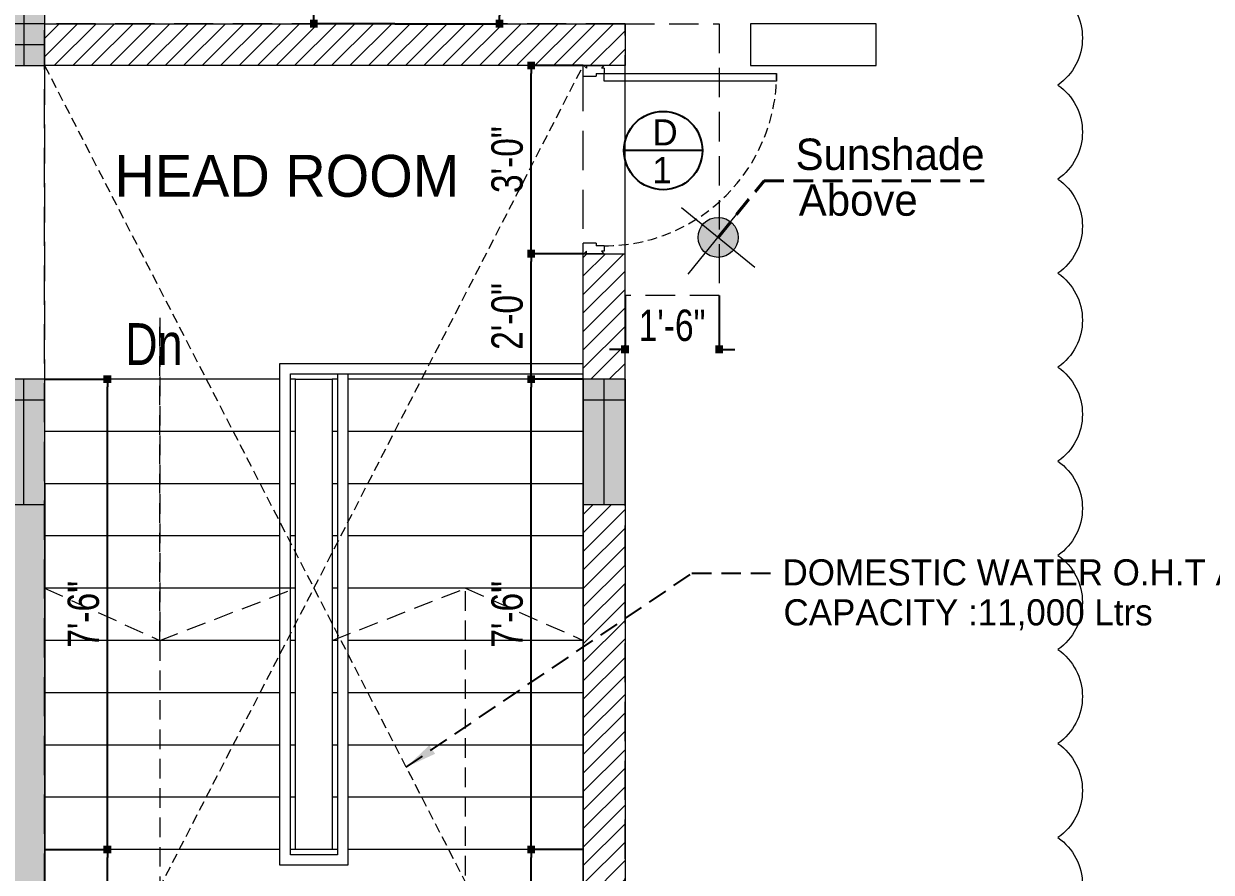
# Model space of a CAD drawing. Header units: inches. Extents: x 13 to 21264, y -72369 to -55.
# Drawn here: x 19946.8 to 20173.9, y -71844 to -71681.6 of the extents above; entities that cross this region are included whole.
import ezdxf

# ---------------------------------------------------------------- set-up
doc = ezdxf.new("R2010")
doc.units = ezdxf.units.IN
doc.header["$LTSCALE"] = 15
doc.header["$MEASUREMENT"] = 0
doc.header["$PDMODE"] = 34
for name, pattern in [('DASHED2', [0.375, 0.25, -0.125]), ('HIDDEN', [0.375, 0.25, -0.125]), ('HIDDEN2', [0.1875, 0.125, -0.0625])]:
    doc.linetypes.add(name, pattern=pattern)
doc.layers.get('0').update_dxf_attribs({"linetype": 'CONTINUOUS', "lineweight": 13})
doc.layers.get('DEFPOINTS').update_dxf_attribs({"linetype": 'CONTINUOUS', "lineweight": 13})
for name, color, linetype in [('1', 8, 'CONTINUOUS'), ('2', 36, 'CONTINUOUS'), ('2P', 46, 'CONTINUOUS'), ('Railing', 233, 'CONTINUOUS')]:
    doc.layers.add(name, color=color, linetype=linetype)
for name, color, linetype, lineweight in [('1P', 252, 'CONTINUOUS', 13), ('A-Wall', 7, 'CONTINUOUS', 40), ('AR-COL-TYP', 2, 'CONTINUOUS', 13), ('AR-WALL', 7, 'CONTINUOUS', 13), ('COLUMN HATCH', 19, 'CONTINUOUS', 13), ('DOOR', 17, 'CONTINUOUS', 13), ('INNER DIM', 30, 'CONTINUOUS', 13), ('RCC SLAB', 2, 'CONTINUOUS', 13), ('TEXT', 4, 'CONTINUOUS', 13), ('TYPICAL COL ELEVATION', 8, 'CONTINUOUS', 40)]:
    doc.layers.add(name, color=color, linetype=linetype, lineweight=lineweight)
doc.layers.add('AR-WALL HATCH', color=7, linetype='CONTINUOUS', lineweight=9, true_color=0xfa0000)
doc.layers.add('REVISION - 2', color=7, linetype='CONTINUOUS', lineweight=13, true_color=0x1a6600)
doc.layers.add('BOXTEXT', color=232, linetype='CONTINUOUS', true_color=0xbd005e)
doc.styles.add('My Style', font='', dxfattribs={"width": 0.8})
doc.styles.add('RD', font='', dxfattribs={"width": 0.8})
doc.styles.add('rob', font='')
doc.styles.add('RS', font='', dxfattribs={"width": 0.8})
doc.styles.get('My Style').set_extended_font_data('Century Gothic')
doc.styles.get('RD').set_extended_font_data('Century Gothic')
doc.styles.get('rob').set_extended_font_data('Century Gothic')
doc.styles.get('RS').set_extended_font_data('Century Gothic')
doc.dimstyles.new('SECTION DIM', dxfattribs={"dimscale": 0.6, "dimtxt": 9, "dimasz": 2, "dimexe": 0, "dimexo": 0, "dimgap": 1, "dimtad": 1, "dimzin": 3, "dimdsep": 46, "dimlunit": 4, "dimtxsty": 'RS', "dimblk1": 'CUT', "dimblk2": 'CUT', "dimsah": 1, "dimcen": 0, "dimclrd": 251, "dimclre": 21, "dimclrt": 4, "dimadec": 0, "dimazin": 0, "dimtfac": 1, "dimtix": 1, "dimtofl": 0, "dimtmove": 2, "dimatfit": 3, "dimfxl": 0, "dimtolj": 1, "dimtzin": 3, "dimarcsym": 0})
doc.dimstyles.new('Working Dim', dxfattribs={"dimtxt": 8, "dimasz": 1, "dimexe": 0.18, "dimexo": 0.0625, "dimgap": 2, "dimtad": 1, "dimdec": 1, "dimzin": 3, "dimdsep": 46, "dimlunit": 4, "dimtxsty": 'My Style', "dimblk": 'CUT', "dimcen": 0.09, "dimclrd": 250, "dimclre": 21, "dimclrt": 30, "dimadec": 0, "dimazin": 3, "dimtfac": 0.75, "dimtdec": 1, "dimtix": 1, "dimtofl": 0, "dimtmove": 0, "dimatfit": 3, "dimfxl": 1, "dimtolj": 1, "dimtzin": 0, "dimarcsym": 0})
doc.dimstyles.new('WORKING DIM-altura', dxfattribs={"dimscale": 0, "dimtxt": 6, "dimasz": 1.5, "dimexe": 0, "dimexo": 0, "dimgap": 2, "dimtad": 1, "dimzin": 3, "dimdsep": 46, "dimlunit": 4, "dimtxsty": 'RS', "dimblk1": 'CUT-15', "dimblk2": 'CUT-15', "dimsah": 1, "dimcen": 0, "dimclrd": 49, "dimclre": 109, "dimclrt": 41, "dimadec": 0, "dimazin": 0, "dimtfac": 0.75, "dimtix": 1, "dimtofl": 0, "dimtmove": 2, "dimatfit": 2, "dimldrblk": 'CUT-15', "dimfxl": 1, "dimtolj": 1, "dimtzin": 3, "dimlwd": -1, "dimlwe": -1, "dimarcsym": 0})
pattern_1 = [(45, (25360.67850123685, -1712.152237470538), (-1.767766952966369, 1.767766952966369), [])]

# ---------------------------------------------------------------- blocks, each defined once
blk = doc.blocks.new('ty col')
at = {"layer": 'AR-COL-TYP'}
h = blk.add_hatch(color=250, dxfattribs=at)
h.dxf.hatch_style = 1
h.paths.add_polyline_path([(-4.023006618470959, -20.00475598242701), (3.976993381529041, -20.00475598242701), (3.976993381529269, 3.995244017572986), (-4.023006618470959, 3.995244017572986)])
at = {"layer": 'AR-COL-TYP', "color": 5}
for p, q in [((-0.02300661847095853, 3.995244017572986, 4.692474330159601e-09), (-0.02300661847095853, -20.00475598242701, 4.692474330159605e-09)), ((-4.023006618470959, -16.00475598240155, 4.169824111349142e-09), (3.976993381528814, -16.00475598242701, 4.692395745640096e-09))]:
    blk.add_line(p, q, dxfattribs=at)
at = {"layer": 'AR-COL-TYP', "elevation": 4.692474330159601e-09}
blk.add_lwpolyline([(-4.023006618470959, -20.00475598242701), (3.976993381529041, -20.00475598242701), (3.976993381529269, 3.995244017572986), (-4.023006618470959, 3.995244017572986)], close=True, dxfattribs=at)
blk = doc.blocks.new('36-dp')
at = {"layer": 'DOOR', "color": 247}
for p, q in [((-36, 0.125), (-34.00000000000023, 0.1250000000009095)), ((-36, 0), (-36, 0.125)), ((-36, 0), (-35.49999999999978, -0.5000000000009095)), ((-34, -2.375), (-34, 0.125)), ((-2, 0.125), (-2, -2.375)), ((-2.000000000000226, 0.1250000000009095), (0, 0.125)), ((0, 0), (-0.5000000000002274, -0.5000000000009095)), ((0, 0.125), (0, 0)), ((-36, -3.875), (-36, -0.5)), ((-35.99999999999977, -0.5), (-35.49999999999978, -0.5000000000009095)), ((-2.274e-13, -0.5), (-0.5000000000002274, -0.5000000000009095)), ((0, -0.5), (0, -3.875)), ((-36, -3.875), (-35.5, -3.374999999998181)), ((-35.5, -3.875), (-35.5, -3.374999999998181)), ((-34.5, -3.875), (-35.49999999999978, -3.875000000000909)), ((-34.5, -3.875), (-34.5, -2.375)), ((-34.00000000000023, -2.374999999999089), (-34.5, -2.374999999998181)), ((-1.5, -2.374999999999089), (-2.000000000000226, -2.374999999999089)), ((-1.5, -2.375), (-1.5, -3.875)), ((-0.5, -3.875), (-1.5, -3.875)), ((0, -3.875), (-0.5, -3.374999999998181)), ((-0.5, -3.875), (-0.5, -3.374999999998181))]:
    blk.add_line(p, q, dxfattribs=at)
blk.add_lwpolyline([(-1.5, -3.875), (-1.5, -36.875), (-3, -36.875), (-3, -3.875)], close=True, dxfattribs=at)
at = {"layer": 'DOOR', "color": 247, "linetype": 'HIDDEN2'}
blk.add_arc((-1.5, -3.875), 33, 180, 270, dxfattribs=at)
blk = doc.blocks.new('_BoxFilled')
at = {"color": 0, "linetype": 'ByBlock', "lineweight": -2}
blk.add_line((-0.5, 0), (-1, 0), dxfattribs=at)
at = {"color": 0, "linetype": 'ByBlock'}
blk.add_solid([(-0.5, 0.5), (0.5, 0.5), (-0.5, -0.5), (0.5, -0.5)], dxfattribs=at)
blk = doc.blocks.new('*D426')
at = {"layer": 'DEFPOINTS', "color": 0, "transparency": 16777216}
for p in [(20017.81001639621, -71497.64250718393, 0.005450873876524345), (20017.81001639621, -71681.63424653311, 0.005450873876524345), (20037.81001639631, -71681.63424653311)]:
    blk.add_point(p, dxfattribs=at)
at = {"layer": 'INNER DIM', "color": 7, "linetype": 'Continuous', "lineweight": -2, "transparency": 16777216}
for p, q in [((20017.81001639621, -71497.64250718393), (20037.81001639631, -71497.64250718393)), ((20017.81001639621, -71681.63424653311), (20037.81001639631, -71681.63424653311))]:
    blk.add_line(p, q, dxfattribs=at)
at = {"layer": 'INNER DIM', "color": 7, "lineweight": -2, "transparency": 16777216}
blk.add_line((20037.81001639631, -71499.14250718393), (20037.81001639631, -71680.13424653311), dxfattribs=at)
at = {"layer": 'INNER DIM', "color": 7, "lineweight": -2, "transparency": 16777216, "xscale": 1.5, "yscale": 1.5, "zscale": 1.5}
for p, rotation in [((20037.81001639631, -71497.64250718393), 90), ((20037.81001639631, -71681.63424653311), 270)]:
    blk.add_blockref('_BoxFilled', p, dxfattribs=dict(at, rotation=rotation))
at = {"layer": 'INNER DIM', "color": 7, "lineweight": 0, "transparency": 16777216, "insert": (20033.23858782486, -71589.63837685851), "char_height": 6, "attachment_point": 5, "rotation": 90, "style": 'RS'}
blk.add_mtext('\\A1;15\'-4"', dxfattribs=at)
blk = doc.blocks.new('*D429')
at = {"layer": 'DEFPOINTS', "color": 0, "transparency": 16777216}
for p in [(20002.29716459901, -71497.64250718393), (20017.81001639621, -71497.64250718393), (20017.81001639621, -71681.63424653311)]:
    blk.add_point(p, dxfattribs=at)
at = {"layer": 'INNER DIM', "color": 7, "linetype": 'Continuous', "lineweight": -2, "transparency": 16777216}
for p, q in [((20017.81001639621, -71497.64250718393), (20002.29716459901, -71497.64250718393)), ((20017.81001639621, -71681.63424653311), (20002.29716459901, -71681.63424653311))]:
    blk.add_line(p, q, dxfattribs=at)
at = {"layer": 'INNER DIM', "color": 7, "lineweight": -2, "transparency": 16777216}
blk.add_line((20002.29716459901, -71680.13424653311), (20002.29716459901, -71499.14250718393), dxfattribs=at)
at = {"layer": 'INNER DIM', "color": 7, "lineweight": -2, "transparency": 16777216, "xscale": 1.5, "yscale": 1.5, "zscale": 1.5}
for p, rotation in [((20002.29716459901, -71497.64250718393), 90), ((20002.29716459901, -71681.63424653311), 270)]:
    blk.add_blockref('_BoxFilled', p, dxfattribs=dict(at, rotation=rotation))
at = {"layer": 'INNER DIM', "color": 7, "lineweight": 0, "transparency": 16777216, "insert": (19997.72573602757, -71589.63837685851), "char_height": 6, "attachment_point": 5, "rotation": 90, "style": 'RS'}
blk.add_mtext('\\A1;15\'-4"', dxfattribs=at)
blk = doc.blocks.new('*D432')
at = {"layer": 'DEFPOINTS', "color": 0, "transparency": 16777216}
for p in [(19950.82443349923, -71839.63547423964, 0.007825376512650806), (19962.82426459898, -71839.63547423964), (19950.82443684277, -71889.63546993666, 0.01327358667952986)]:
    blk.add_point(p, dxfattribs=at)
at = {"layer": 'INNER DIM', "color": 7, "linetype": 'Continuous', "lineweight": -2, "transparency": 16777216}
for p, q in [((19950.82443349923, -71839.63547423964), (19962.82426459898, -71839.63547423964)), ((19950.82443684277, -71889.63546993666), (19962.82426459898, -71889.63546993666))]:
    blk.add_line(p, q, dxfattribs=at)
at = {"layer": 'INNER DIM', "color": 7, "lineweight": -2, "transparency": 16777216}
blk.add_line((19962.82426459898, -71888.13546993666), (19962.82426459898, -71841.13547423964), dxfattribs=at)
at = {"layer": 'INNER DIM', "color": 7, "lineweight": -2, "transparency": 16777216, "xscale": 1.5, "yscale": 1.5, "zscale": 1.5}
for p, rotation in [((19962.82426459898, -71839.63547423964), 90), ((19962.82426459898, -71889.63546993666), 270)]:
    blk.add_blockref('_BoxFilled', p, dxfattribs=dict(at, rotation=rotation))
at = {"layer": 'INNER DIM', "color": 7, "lineweight": 0, "transparency": 16777216, "insert": (19958.25283602753, -71864.63547208814), "char_height": 6, "attachment_point": 5, "rotation": 90, "style": 'RS'}
blk.add_mtext('\\A1;4\'-2"', dxfattribs=at)
blk = doc.blocks.new('*D433')
at = {"layer": 'DEFPOINTS', "color": 0, "transparency": 16777216}
for p in [(19950.82436303714, -71749.63331948481, 0.02109424029400934), (19962.82426459898, -71749.63331948481), (19950.82443684277, -71839.63547423964, 0.01327358667952986)]:
    blk.add_point(p, dxfattribs=at)
at = {"layer": 'INNER DIM', "color": 7, "linetype": 'Continuous', "lineweight": -2, "transparency": 16777216}
for p, q in [((19950.82436303714, -71749.63331948481), (19962.82426459898, -71749.63331948481)), ((19950.82443684277, -71839.63547423964), (19962.82426459898, -71839.63547423964))]:
    blk.add_line(p, q, dxfattribs=at)
at = {"layer": 'INNER DIM', "color": 7, "lineweight": -2, "transparency": 16777216}
blk.add_line((19962.82426459898, -71838.13547423964), (19962.82426459898, -71751.13331948481), dxfattribs=at)
at = {"layer": 'INNER DIM', "color": 7, "lineweight": -2, "transparency": 16777216, "xscale": 1.5, "yscale": 1.5, "zscale": 1.5}
for p, rotation in [((19962.82426459898, -71749.63331948481), 90), ((19962.82426459898, -71839.63547423964), 270)]:
    blk.add_blockref('_BoxFilled', p, dxfattribs=dict(at, rotation=rotation))
at = {"layer": 'INNER DIM', "color": 7, "lineweight": 0, "transparency": 16777216, "insert": (19958.25283602753, -71794.63439686221), "char_height": 6, "attachment_point": 5, "rotation": 90, "style": 'RS'}
blk.add_mtext('\\A1;7\'-6"', dxfattribs=at)
blk = doc.blocks.new('*D434')
at = {"layer": 'DEFPOINTS', "color": 0, "transparency": 16777216}
for p in [(20043.87210348521, -71839.63547423965), (20053.82427940284, -71839.63547423965, 0.005458890514781801), (20053.82444335547, -71889.63547767367, 0.01146409692537805)]:
    blk.add_point(p, dxfattribs=at)
at = {"layer": 'INNER DIM', "color": 7, "linetype": 'Continuous', "lineweight": -2, "transparency": 16777216}
for p, q in [((20053.82427940284, -71839.63547423965), (20043.87210348521, -71839.63547423965)), ((20053.82444335547, -71889.63547767367), (20043.87210348521, -71889.63547767367))]:
    blk.add_line(p, q, dxfattribs=at)
at = {"layer": 'INNER DIM', "color": 7, "lineweight": -2, "transparency": 16777216}
blk.add_line((20043.87210348521, -71888.13547767367), (20043.87210348521, -71841.13547423965), dxfattribs=at)
at = {"layer": 'INNER DIM', "color": 7, "lineweight": -2, "transparency": 16777216, "xscale": 1.5, "yscale": 1.5, "zscale": 1.5}
for p, rotation in [((20043.87210348521, -71839.63547423965), 90), ((20043.87210348521, -71889.63547767367), 270)]:
    blk.add_blockref('_BoxFilled', p, dxfattribs=dict(at, rotation=rotation))
at = {"layer": 'INNER DIM', "color": 7, "lineweight": 0, "transparency": 16777216, "insert": (20039.30067491376, -71864.63547595665), "char_height": 6, "attachment_point": 5, "rotation": 90, "style": 'RS'}
blk.add_mtext('\\A1;4\'-2"', dxfattribs=at)
blk = doc.blocks.new('*D435')
at = {"layer": 'DEFPOINTS', "color": 0, "transparency": 16777216}
for p in [(20043.87210348521, -71749.64403371897), (20053.8246638922, -71749.64403371897, -0.002356249343348545), (20053.82427940284, -71839.63547423965, 0.005458890514781801)]:
    blk.add_point(p, dxfattribs=at)
at = {"layer": 'INNER DIM', "color": 7, "linetype": 'Continuous', "lineweight": -2, "transparency": 16777216}
for p, q in [((20053.8246638922, -71749.64403371897), (20043.87210348521, -71749.64403371897)), ((20053.82427940284, -71839.63547423965), (20043.87210348521, -71839.63547423965))]:
    blk.add_line(p, q, dxfattribs=at)
at = {"layer": 'INNER DIM', "color": 7, "lineweight": -2, "transparency": 16777216}
blk.add_line((20043.87210348521, -71838.13547423965), (20043.87210348521, -71751.14403371897), dxfattribs=at)
at = {"layer": 'INNER DIM', "color": 7, "lineweight": -2, "transparency": 16777216, "xscale": 1.5, "yscale": 1.5, "zscale": 1.5}
for p, rotation in [((20043.87210348521, -71749.64403371897), 90), ((20043.87210348521, -71839.63547423965), 270)]:
    blk.add_blockref('_BoxFilled', p, dxfattribs=dict(at, rotation=rotation))
at = {"layer": 'INNER DIM', "color": 7, "lineweight": 0, "transparency": 16777216, "insert": (20039.30067491376, -71794.6397539793), "char_height": 6, "attachment_point": 5, "rotation": 90, "style": 'RS'}
blk.add_mtext('\\A1;7\'-6"', dxfattribs=at)
blk = doc.blocks.new('*D436')
at = {"layer": 'DEFPOINTS', "color": 0, "transparency": 16777216}
for p in [(20043.87210348521, -71725.63624525472), (20053.82463679181, -71725.63624525472, 0.01692052507915065), (20053.8246638922, -71749.64403371897, -0.002356249343348545)]:
    blk.add_point(p, dxfattribs=at)
at = {"layer": 'INNER DIM', "color": 7, "linetype": 'Continuous', "lineweight": -2, "transparency": 16777216}
for p, q in [((20053.82463679181, -71725.63624525472), (20043.87210348521, -71725.63624525472)), ((20053.8246638922, -71749.64403371897), (20043.87210348521, -71749.64403371897))]:
    blk.add_line(p, q, dxfattribs=at)
at = {"layer": 'INNER DIM', "color": 7, "lineweight": -2, "transparency": 16777216}
blk.add_line((20043.87210348521, -71748.14403371897), (20043.87210348521, -71727.13624525472), dxfattribs=at)
at = {"layer": 'INNER DIM', "color": 7, "lineweight": -2, "transparency": 16777216, "xscale": 1.5, "yscale": 1.5, "zscale": 1.5}
for p, rotation in [((20043.87210348521, -71725.63624525472), 90), ((20043.87210348521, -71749.64403371897), 270)]:
    blk.add_blockref('_BoxFilled', p, dxfattribs=dict(at, rotation=rotation))
at = {"layer": 'INNER DIM', "color": 7, "lineweight": 0, "transparency": 16777216, "insert": (20039.30067491376, -71737.64013948683), "char_height": 6, "attachment_point": 5, "rotation": 90, "style": 'RS'}
blk.add_mtext('\\A1;2\'-0"', dxfattribs=at)
blk = doc.blocks.new('*D437')
at = {"layer": 'DEFPOINTS', "color": 0, "transparency": 16777216}
for p in [(20043.87210348521, -71689.63422857579), (20053.82467743117, -71689.63422857579, 0.005450873876524345), (20053.82463679181, -71725.63624525472, 0.01692052507915065)]:
    blk.add_point(p, dxfattribs=at)
at = {"layer": 'INNER DIM', "color": 7, "linetype": 'Continuous', "lineweight": -2, "transparency": 16777216}
for p, q in [((20053.82467743117, -71689.63422857579), (20043.87210348521, -71689.63422857579)), ((20053.82463679181, -71725.63624525472), (20043.87210348521, -71725.63624525472))]:
    blk.add_line(p, q, dxfattribs=at)
at = {"layer": 'INNER DIM', "color": 7, "lineweight": -2, "transparency": 16777216}
blk.add_line((20043.87210348521, -71724.13624525472), (20043.87210348521, -71691.13422857579), dxfattribs=at)
at = {"layer": 'INNER DIM', "color": 7, "lineweight": -2, "transparency": 16777216, "xscale": 1.5, "yscale": 1.5, "zscale": 1.5}
for p, rotation in [((20043.87210348521, -71689.63422857579), 90), ((20043.87210348521, -71725.63624525472), 270)]:
    blk.add_blockref('_BoxFilled', p, dxfattribs=dict(at, rotation=rotation))
at = {"layer": 'INNER DIM', "color": 7, "lineweight": 0, "transparency": 16777216, "insert": (20039.30067491376, -71707.63523691523), "char_height": 6, "attachment_point": 5, "rotation": 90, "style": 'RS'}
blk.add_mtext('\\A1;3\'-0"', dxfattribs=at)
blk = doc.blocks.new('*D455')
at = {"layer": 'DEFPOINTS', "color": 0, "transparency": 16777216}
for p in [(20061.82688480548, -71733.64522419644, 0.007824538846307402), (20079.82603624674, -71733.64522418597, 0.007824538846307402), (20079.82603624674, -71743.94138736835)]:
    blk.add_point(p, dxfattribs=at)
at = {"layer": 'INNER DIM', "color": 7, "linetype": 'Continuous', "lineweight": -2, "transparency": 16777216}
for p, q in [((20061.82688480548, -71733.64522419644), (20061.82688480548, -71743.94138736835)), ((20079.82603624674, -71733.64522418597), (20079.82603624674, -71743.94138736835))]:
    blk.add_line(p, q, dxfattribs=at)
at = {"layer": 'INNER DIM', "color": 7, "lineweight": -2, "transparency": 16777216}
for p, q in [((20060.32688480548, -71743.94138736835), (20058.82688480548, -71743.94138736835)), ((20081.32603624674, -71743.94138736835), (20082.82603624674, -71743.94138736835))]:
    blk.add_line(p, q, dxfattribs=at)
at = {"layer": 'INNER DIM', "color": 7, "lineweight": -2, "transparency": 16777216, "xscale": 1.5, "yscale": 1.5, "zscale": 1.5}
blk.add_blockref('_BoxFilled', (20061.82688480548, -71743.94138736835), dxfattribs=at)
at = {"layer": 'INNER DIM', "color": 7, "lineweight": -2, "transparency": 16777216, "xscale": 1.5, "yscale": 1.5, "zscale": 1.5, "rotation": 180}
blk.add_blockref('_BoxFilled', (20079.82603624674, -71743.94138736835), dxfattribs=at)
at = {"layer": 'INNER DIM', "color": 7, "lineweight": 0, "transparency": 16777216, "insert": (20070.82646052611, -71739.36995879692), "char_height": 6, "attachment_point": 5, "style": 'RS'}
blk.add_mtext('\\A1;1\'-6"', dxfattribs=at)
blk = doc.blocks.new('CUT-15')
h = blk.add_hatch(color=256)
h.dxf.hatch_style = 1
edge = h.paths.add_edge_path()
edge.add_arc((1.364242052659392e-12, 3.637978807091713e-12), 0.6383706388041874, -180, 180)
for p, q in [((9.094947017729282e-13, -1.508565583750169), (1.364242052659392e-12, 1.508565583760173)), ((1.508565583756081, 3.637978807091713e-12), (-1.508565583754262, 3.637978807091713e-12))]:
    blk.add_line(p, q)
blk.add_circle((1.364242052659392e-12, 3.637978807091713e-12), 0.6383706388041874)
blk = doc.blocks.new('D1...')
at = {"layer": 'BOXTEXT'}
blk.add_line((7.5, 0), (-7.5, 0), dxfattribs=at)
blk.add_circle((0, 0), 7.5, dxfattribs=at)
at = {"layer": 'BOXTEXT', "style": 'rob'}
for s, p in [('D', (-2.061225029322728, 0.9815744484658353)), ('1', (-2.061225029322729, -6.244684688685879))]:
    blk.add_text(s, height=5, dxfattribs=at).set_placement(p)
blk = doc.blocks.new('CUT')
at = {"layer": 'INNER DIM', "color": 9}
blk.add_line((0, 1.800000000000068), (0, -1.800000000000068), dxfattribs=at)
at = {"layer": 'INNER DIM', "color": 8}
blk.add_line((-1.800000000000181, 0), (1.800000000000181, 0), dxfattribs=at)
at = {"layer": 'INNER DIM', "color": 9}
blk.add_circle((0, 0), 0.9000000000000001, dxfattribs=at)

msp = doc.modelspace()

# ---------------------------------------------------------------- hatches: boundary and pattern name
at = {"layer": 'AR-WALL HATCH', "lineweight": 0, "ltscale": 3}
h = msp.add_hatch(dxfattribs=at)
h.set_pattern_fill('ANSI31', scale=20)
h.set_pattern_definition(pattern_1)
h.paths.add_polyline_path([(20061.82743350129, -71681.63424653315), (19950.825203698, -71681.63424653315), (19950.825203698, -71689.63411230863), (20061.82743350129, -71689.63423760883)])
h.paths.add_polyline_path([(19950.82623913291, -71649.63424107812), (19942.82574439702, -71649.63424033838), (19942.825203698, -71665.63423760883), (19950.82520369801, -71665.63423760883)])
h = msp.add_hatch(dxfattribs=at)
h.set_pattern_fill('ANSI31', scale=20)
h.set_pattern_definition(pattern_1)
h.paths.add_polyline_path([(20053.8251703961, -71749.64403371901), (20061.82965652935, -71749.64403371901), (20061.82965652935, -71725.63624525117), (20053.8251703961, -71725.63624525117)])
h = msp.add_hatch(dxfattribs=at)
h.set_pattern_fill('ANSI31', scale=20)
h.set_pattern_definition([(45, (26636.67855853629, -1712.153569692164), (-1.767766952966369, 1.767766952966369), [])])
h.paths.add_polyline_path([(20053.82495013048, -71873.6354699484), (20061.82524488585, -71873.6354699484), (20061.82524488585, -71773.63550448914), (20053.82495013048, -71773.63550448914)])
h.paths.add_polyline_path([(19950.82494607831, -71897.63546994611), (20005.82495013035, -71897.63546994611), (20005.82495013035, -71889.63546993671), (19950.82494607831, -71889.63546993671)])
at = {"layer": 'COLUMN HATCH', "lineweight": 0, "ltscale": 0.5}
h = msp.add_hatch(dxfattribs=at)
h.set_pattern_fill('AR-CONC', scale=0.3)
h.set_pattern_definition([(49.99999999999999, (27706.30525861344, -23624.05820886466), (2.15178054780226, -0.1882564049477853), [0.225, -2.475]), (355, (27706.30525861344, -23624.05820886466), (-0.416254000839, 2.256576401100035), [0.18, -1.98]), (100.45144446, (27706.48457365644, -23624.07389689666), (1.735526540181336, 2.068319972905888), [0.1912205759999986, -2.103426335999977]), (46.18420000000002, (27706.30525861344, -23623.45820886467), (3.201723992014717, -0.4965578423792296), [0.3374999999999971, -3.712499999999977]), (96.63563549, (27706.57206884844, -23623.49958878566), (2.803985837022685, 2.922355802323651), [0.286831026, -3.155141279999999]), (351.1841639899999, (27706.30525861344, -23623.45820886467), (2.803985835164319, 2.92235580080997), [0.27, -2.970000003]), (21, (27706.60525861344, -23623.60820886467), (1.790721156355385, -1.207856671996016), [0.225, -2.475]), (326.0000000000001, (27706.60525861344, -23623.60820886467), (0.7299459957647452, 2.175450135140559), [0.18, -1.98]), (71.45144474, (27706.75448537544, -23623.70886358667), (2.520667130189913, 0.9675934584190614), [0.19122057, -2.103426336]), (37.50000000000001, (27706.30525861344, -23624.05820886466), (0.036479565951872, 0.9986815614939344), [0, -1.956, 0, -2.01, 0, -1.9875]), (7.499999999999999, (27706.30525861344, -23624.05820886466), (0.7892086123264458, 1.183235135647081), [0, -1.146, 0, -1.911, 0, -0.7575]), (327.5, (27705.63625861344, -23624.05820886466), (1.601467308517227, -0.06766461520313927), [0, -0.75, 0, -2.34, 0, -3.105]), (317.5, (27705.33625861344, -23624.05820886466), (1.749558508027159, 0.3003149469969532), [0, -0.975, 0, -1.554, 0, -2.205])])
h.paths.add_polyline_path([(19942.82502675341, -71769.63524457296), (19950.82597470862, -71769.6352521632), (19950.82395737856, -71881.63422779886), (19838.82320787164, -71881.63404615015), (19838.82491170951, -71773.63433044909), (19846.8247638124, -71773.63433044909), (19846.82485699444, -71873.63413771275), (19942.82495037765, -71873.63546992978)])

# ---------------------------------------------------------------- linework, layer by layer
at = {"layer": '1', "color": 7, "lineweight": 0}
for p, q in [((20005.82478590674, -71749.6432084681, -0.02700911744651627), (20005.82478590673, -71839.6354742397, -0.03245993854842606)), ((20005.82478590674, -71749.6432084681, -0.01683051657440572), (20005.82478590673, -71839.6354742397, -0.01683051657440572)), ((20006.82478590674, -71748.6354742397, -0.03245993853513534), (20006.82478590673, -71840.6354742397, -0.03245993853513534)), ((20008.82478590674, -71748.6354742397, -0.03245993853513534), (20008.82478590673, -71842.6354742397, -0.03245993853513534)), ((20053.82478583885, -71759.6354742397, -0.01683047562656251), (20008.82478590674, -71759.6354742397, -0.03245993587774945)), ((20053.82478584734, -71769.6354742397, -0.0168304756265625), (20008.82478590674, -71769.6354742397, -0.03245993587774945)), ((20006.82478590674, -71779.6354742397, -0.03245993854842606), (20005.82478590674, -71779.6354742397, -0.03245993854842606)), ((20053.82478585582, -71779.6354742397, -0.01683047562656249), (20008.82478590674, -71779.6354742397, -0.03245993587774945)), ((20006.82478590674, -71789.6354742397, -0.03245993854842606), (20005.82478590674, -71789.6354742397, -0.03245993854842606)), ((20053.8247858643, -71789.6354742397, -0.01683047562656248), (20008.82478590674, -71789.6354742397, -0.03245993587774945)), ((20006.82478590674, -71799.6354742397, -0.03245993765820053), (20005.82478590674, -71799.6354742397, -0.03245993854842606)), ((20053.8247858728, -71799.6354742397, -0.01683047562656248), (20008.82478590674, -71799.6354742397, -0.03245993587774945)), ((20006.82478590673, -71809.63547423968, -0.03245993765820053), (20005.82478590673, -71809.63547423968, -0.03245993854842606)), ((20053.82478588128, -71809.6354742397, -0.01683047562656247), (20008.82478590673, -71809.63547423968, -0.03245993587774945)), ((20006.82478590673, -71819.6354742397, -0.03245993765820053), (20005.82478590673, -71819.6354742397, -0.03245993854842606)), ((20053.82478588976, -71819.6354742397, -0.01683047562656246), (20008.82478590673, -71819.6354742397, -0.03245993587774945)), ((20006.82478590673, -71829.6354742397, -0.03245993765820053), (20005.82478590673, -71829.6354742397, -0.03245993854842606)), ((20053.82478589825, -71829.6354742397, -0.01683047562656245), (20008.82478590673, -71829.6354742397, -0.03245993587774945)), ((20053.82478590674, -71839.6354742397, -0.0168304756316395), (20008.82478590672, -71839.6354742397, -0.03279249901122772))]:
    msp.add_line(p, q, dxfattribs=at)
at = {"layer": '1', "color": 7, "linetype": 'HIDDEN', "lineweight": 0}
msp.add_line((20006.82478590672, -71839.6354742397, -0.03245993853517632), (19997.82477110278, -71839.6354742397, -0.04208017171025077), dxfattribs=at)
at = {"layer": '1', "color": 7, "linetype": 'HIDDEN', "lineweight": 0, "ltscale": 1.5, "elevation": -0.01684233136631745}
msp.add_lwpolyline([(20061.8244117577, -71681.63625225646), (20079.8244117577, -71681.63625225646), (20079.8244117577, -71725.63514094167), (20079.8244117577, -71733.63514094167), (20061.82526031643, -71733.63514094167)], dxfattribs=at)
at = {"layer": '1', "color": 7, "linetype": 'HIDDEN', "lineweight": 0}
for points, elevation in [([(19972.82486172872, -71799.6355044728), (19972.82486172872, -71737.90402713467)], -0.02882303149860243), ([(19972.82486172872, -71737.90402713467), (19972.82486172872, -71861.45339288705), (20031.32473255463, -71861.45339288705), (20031.32473253342, -71789.6355044728)], -0.02882303149860243), ([(19950.82471894883, -71789.63550447281), (19972.82486172872, -71799.6355044728), (19998.82471775069, -71789.6355044728)], -0.01683570401286143), ([(20005.82473255464, -71799.6355044728), (20031.32473253342, -71789.6355044728), (20053.82473252069, -71799.6355044728)], -0.03246512597359104)]:
    msp.add_lwpolyline(points, dxfattribs=dict(at, elevation=elevation))
at = {"layer": '1P', "color": 7, "lineweight": 0}
msp.add_line((19998.82477110278, -71839.6354742397, -0.04208019090598581), (19998.82477110278, -71749.6432084681, -0.0379064226200459), dxfattribs=at)
at = {"layer": '2', "color": 7, "linetype": 'HIDDEN', "lineweight": 0, "ltscale": 2, "elevation": -0.02229057959439803}
msp.add_lwpolyline([(19846.8246744762, -71881.63551341309), (19950.82446356015, -71881.63551295699), (19950.82204718582, -71681.6357515038), (19838.82750033844, -71681.6358924577), (19838.82750117956, -71873.42557270362)], dxfattribs=at)
at = {"layer": '2', "color": 7, "linetype": 'HIDDEN', "lineweight": 0, "ltscale": 2, "elevation": -0.02467051200743472}
for points in [[(19942.82459788441, -71897.63752288185), (20061.82522220162, -71897.63752288185), (20061.82522220162, -71681.64178710946), (19942.82219424432, -71681.63747963808)], [(19950.82443914632, -71889.63759259753), (20053.8252919173, -71889.63759259753), (20053.8252919173, -71689.64142783101), (19950.82221355528, -71689.63769949888)]]:
    msp.add_lwpolyline(points, close=True, dxfattribs=at)
at = {"layer": '2', "color": 7, "linetype": 'HIDDEN', "lineweight": 0, "ltscale": 0.5}
for points, elevation in [([(19950.82221355597, -71689.63770856966), (20053.8252919173, -71889.63759259753)], -0.02467051200743473), ([(19950.82443914632, -71889.63558312877), (20053.8252919173, -71689.63942018867)], -0.03556458160112012)]:
    msp.add_lwpolyline(points, dxfattribs=dict(at, elevation=elevation))
at = {"layer": '2', "color": 7, "lineweight": 0, "ltscale": 3, "elevation": -0.005368841067158781}
msp.add_lwpolyline([(20061.827980767, -71725.63624525117), (20061.82575773895, -71689.63423760883)], dxfattribs=at)
at = {"layer": '2P', "color": 7, "lineweight": 0}
for p, q in [((19995.82477110278, -71749.64280645298, -0.03644126408006541), (19950.82477110278, -71749.63677622592, -0.01446388598035802)), ((19998.82477110278, -71749.6432084681, -0.0379064226200459), (19997.82477110278, -71749.64307446306, -0.0374180364400524)), ((19998.82477110278, -71839.6354742397, -0.01683051657440572), (19998.82477110278, -71749.6432084681, -0.01683051657440572)), ((19998.82477110278, -71749.6432084681, -0.01683051657440572), (20005.82478590674, -71749.6432084681, -0.01683051657440572)), ((20006.82478590674, -71749.64304733834, -0.02679706240836892), (20005.82478590674, -71749.6432084681, -0.02700911744651627)), ((20053.82478583036, -71749.6354742397, -0.01683047563163953), (20008.82478590674, -71749.64272507881, -0.02637295233207432)), ((19995.82477110278, -71759.6354742397, -0.04208019090598581), (19950.82477913344, -71759.6354742397, -0.0144183882937337)), ((19998.82477110278, -71759.6354742397, -0.04208019090598581), (19997.82477110278, -71759.6354742397, -0.04208019090598581)), ((20006.82478590674, -71759.6354742397, -0.03245993765820053), (20005.82478590674, -71759.6354742397, -0.03245993854842606)), ((19995.82477110278, -71769.6354742397, -0.04208019090598581), (19950.82477913926, -71769.63547423968, -0.01441838829448906)), ((19998.82477110278, -71769.6354742397, -0.04208019090598581), (19997.82477110278, -71769.6354742397, -0.04208019090598581)), ((20006.82478590674, -71769.6354742397, -0.03245993854842606), (20005.82478590674, -71769.6354742397, -0.03245993854842606)), ((19995.82477110278, -71779.6354742397, -0.04208019090598581), (19950.82477110279, -71779.63547423968, -0.01446483080449969)), ((19998.82477110278, -71779.6354742397, -0.04208019090598581), (19997.82477110278, -71779.6354742397, -0.04208019090598581)), ((19998.82477110278, -71789.6354742397, -0.04208019090598581), (19950.82477110279, -71789.6354742397, -0.01472793102410427)), ((19995.82477110278, -71799.6354742397, -0.04208019090598581), (19950.82477110279, -71799.6354742397, -0.01446464533867485)), ((19998.82477110278, -71799.6354742397, -0.04208019090598581), (19997.82477110278, -71799.6354742397, -0.04208019090598581)), ((19995.82477110278, -71809.6354742397, -0.04208019090598581), (19950.82477110279, -71809.63547423968, -0.01446483079565882)), ((19998.82477110278, -71809.6354742397, -0.04208019090598581), (19997.82477110278, -71809.6354742397, -0.04208019090598581)), ((19995.82477110278, -71819.6354742397, -0.04208019090598581), (19950.82477110279, -71819.6354742397, -0.01446464533867485)), ((19998.82477110278, -71819.6354742397, -0.04208019090598581), (19997.82477110278, -71819.6354742397, -0.04208019090598581)), ((19995.82477110278, -71829.6354742397, -0.04208019090598581), (19950.82477110278, -71829.6354742397, -0.01446388598035802)), ((19998.82477110278, -71829.6354742397, -0.04208019090598581), (19997.82477110278, -71829.6354742397, -0.04208019090598581)), ((19995.82477110278, -71839.6354742397, -0.04208019090598581), (19950.82477110278, -71839.6354742397, -0.01446388598035802)), ((19998.82477110278, -71839.6354742397, -0.04208019090598581), (19997.82477110278, -71839.6354742397, -0.04208019090598581)), ((20005.82478590673, -71839.6354742397, -0.01683051657440572), (19998.82477110278, -71839.6354742397, -0.01683051657440572))]:
    msp.add_line(p, q, dxfattribs=at)
at = {"layer": 'A-Wall', "color": 7, "lineweight": 0, "ltscale": 3, "elevation": -0.02464561548976985}
msp.add_lwpolyline([(20053.8251703961, -71749.64403371901), (20053.8251703961, -71725.63624521307)], dxfattribs=at)
at = {"layer": 'AR-WALL', "color": 7, "lineweight": 0}
for p, q in [((20053.82517041689, -71725.63624521307, -0.006631780978460504), (20061.827980767, -71725.63624521307, -0.006631780978460504)), ((19950.82477913926, -71769.6354742397, -0.01441838829448906), (19950.82477110278, -71749.63677622593, -0.01446388598035802)), ((20053.8247859113, -71749.6354742397, -0.01683046379979857), (20053.82478591137, -71861.6354742397, -0.01683046379979857)), ((20053.82513489707, -71749.63630708143, -0.02464561548976985), (20053.82478591021, -71873.63546994606, -0.001200312954540188)), ((20053.82517039611, -71861.63620324676, -0.02464561548976985), (20053.8251703961, -71749.64403371901, -0.02464561548976985)), ((20061.82478591131, -71749.63631823348, -0.01683046379979857), (20061.8247859114, -71853.6354742397, -0.01683046379979857)), ((20061.82513489708, -71757.63630708143, -0.02464561548976985), (20061.82513489708, -71873.63546994606, -0.001200312954523854))]:
    msp.add_line(p, q, dxfattribs=at)
for points, elevation in [([(19950.82572141548, -71681.63424653315), (20061.82743350129, -71681.63424653315), (20061.82743350129, -71689.63423760883), (19950.82825405872, -71689.63411231208)], -0.01683849226989696), ([(20053.8248803768, -71749.63849691572), (20053.8251703961, -71725.63796594096)], -0.006631780978553634), ([(20061.82621421097, -71749.63849691572), (20061.827980767, -71725.63624521307)], -0.006631780978460504)]:
    msp.add_lwpolyline(points, dxfattribs=dict(at, elevation=elevation))
at = {"layer": 'Railing', "color": 7, "lineweight": 0}
for p, q in [((19995.82477110278, -71842.6354742397, -0.04208019089269509), (19995.82477110278, -71746.6354742397, -0.04208019089269509)), ((19995.82477110278, -71746.6354742397, -0.04357863382107237), (20053.82510139806, -71746.6354742397, 0.01504746900972704)), ((19997.82477110278, -71840.6354742397, -0.04208019089269509), (19997.82477110278, -71748.6354742397, -0.04208019089269509)), ((19997.82477110278, -71748.6354742397, -0.04407815149297407), (20053.82495419887, -71748.6354742397, 0.02821306880618504)), ((20006.82478590673, -71840.6354742397, -0.03245993853513534), (19997.82477110278, -71840.6354742397, -0.04208019089269509)), ((20008.82478590673, -71842.6354742397, -0.03071080409685919), (19995.82477110278, -71842.6354742397, -0.04208019089269509))]:
    msp.add_line(p, q, dxfattribs=at)
at = {"layer": 'RCC SLAB', "color": 7, "lineweight": 0}
msp.add_line((19950.82477913926, -71769.6354742397, -0.01441838829448906), (19950.82494998067, -71882.64183240509, -0.009015714022880966), dxfattribs=at)
at = {"layer": 'REVISION - 2', "color": 7, "lineweight": 0, "ltscale": 3, "elevation": -0.01683849226989696}
msp.add_lwpolyline([(20144.61850444304, -71675.35583560736, -0.52056705), (20144.61850444304, -71693.35583560736, -0.52056705), (20144.61850444304, -71711.35583560736, -0.52056705), (20144.61850444304, -71729.35583560736, -0.52056705), (20144.61850444304, -71747.35583560736, -0.52056705), (20144.61850444304, -71765.35583560736, -0.52056705), (20144.61850444304, -71783.35583560736, -0.52056705), (20144.61850444304, -71801.35583560736, -0.52056705), (20144.61850444304, -71819.35583560736, -0.52056705), (20144.61850444304, -71837.35583560736, -0.52056705), (20144.61850444304, -71855.35583560736, -0.52056705)], format="xyb", dxfattribs=at)
at = {"layer": 'TYPICAL COL ELEVATION', "color": 7, "lineweight": 0, "ltscale": 3, "elevation": -0.009014963430443246}
msp.add_lwpolyline([(20085.82657151414, -71689.63424660415), (20109.82657150948, -71689.63424660415), (20109.82657150948, -71681.63424659018), (20085.82657151414, -71681.63424659018)], close=True, dxfattribs=at)

# ---------------------------------------------------------------- block references
at = {"layer": 'AR-COL-TYP', "color": 7, "lineweight": 0}
msp.add_blockref('ty col', (19946.84821031648, -71669.6294816264, -0.009010229893701071), dxfattribs=at)
at = {"layer": 'AR-COL-TYP', "color": 7, "lineweight": 0, "rotation": 180.0000000333466}
for p in [(19946.80186293421, -71769.63807546963, -0.001195131405064154), (20057.80177930216, -71769.64023023618, -0.009010231038408907)]:
    msp.add_blockref('ty col', p, dxfattribs=at)
at = {"layer": 'BOXTEXT', "color": 7, "lineweight": 0}
msp.add_blockref('D1...', (20069.12238263841, -71705.89661482659, -0.0222893661464213), dxfattribs=at)
at = {"layer": 'DOOR', "color": 7, "lineweight": 0, "xscale": 0.9999522030621438, "yscale": 0.9999522030621438, "zscale": 0.9999522030621438, "rotation": 90.00006467594771}
msp.add_blockref('36-dp', (20053.95012380712, -71689.63796576177, -0.006631781219116707), dxfattribs=at)

# ---------------------------------------------------------------- texts
at = {"layer": 'REVISION - 2', "color": 7, "lineweight": 0, "ltscale": 3, "style": 'rob'}
for s, p in [('DOMESTIC WATER O.H.T ABOVE', (20091.9437713289, -71789.10077266608, -5027975.240390704)), ('CAPACITY :11,000 Ltrs', (20092.1263428536, -71796.75023499061, -0.0304361761249126))]:
    msp.add_text(s, height=5, dxfattribs=at).set_placement(p)
at = {"layer": 'TEXT', "color": 7, "lineweight": 0, "style": 'rob'}
for s, p in [('Sunshade', (20094.44559810807, -71709.60865663514, -0.04120718367937654)), ('Above', (20095.0487312592, -71718.36776241602, -0.04120718367937654))]:
    msp.add_text(s, height=6, dxfattribs=at).set_placement(p)
msp.add_text('HEAD ROOM', height=8, rotation=359.9999005241144, dxfattribs=at).set_placement((19964.15524129319, -71714.7370656986, -0.0311830867583026))
at = {"layer": 'TEXT', "color": 7, "lineweight": 0, "style": 'RD', "width": 0.8}
msp.add_text('Dn', height=8.0003, dxfattribs=at).set_placement((19966.24731285898, -71746.92370452892, -0.01501442136651632))

# ---------------------------------------------------------------- dimensions: what is measured, and where the dimension line sits
at = {"layer": 'INNER DIM', "color": 7, "lineweight": 0}
for base, p1, p2, picture, middle in [((20002.29716459901, -71497.64250718393, -0.009014150691706146), (20017.8100163962, -71681.63424653308, -0.009014150691706146), (20017.8100163962, -71497.6425071839, -0.009014150691706146), '*D429', (19997.72573602757, -71589.63837685851, -0.009014150691706146)), ((20037.81001639631, -71681.63424653311, -0.009014150691706146), (20017.8100163962, -71497.6425071839, -0.003563276815181801), (20017.8100163962, -71681.63424653308, -0.003563276815181801), '*D426', (20033.23858782486, -71589.63837685851, -0.009014150691706146)), ((20043.87210348521, -71689.63422857579, -0.009014150691706146), (20053.82463679181, -71725.63624525469, 0.007906374387444504), (20053.82467743117, -71689.63422857576, -0.003563276815181801), '*D437', (20039.30067491376, -71707.63523691523, -0.009014150691706146)), ((20043.87210348521, -71725.63624525472, -0.009014150691706146), (20053.82466389219, -71749.64403371894, -0.01137040003505469), (20053.82463679181, -71725.63624525469, 0.007906374387444504), '*D436', (20039.30067491376, -71737.64013948683, -0.009014150691706146)), ((19962.82426459898, -71749.63331948481, -0.009014150691706146), (19950.82443684276, -71839.6354742396, 0.004259435987823718), (19950.82436303713, -71749.63331948478, 0.0120800896023032), '*D433', (19958.25283602753, -71794.63439686221, -0.009014150691706146)), ((20043.87210348521, -71749.64403371897, -0.009014150691706146), (20053.82427940283, -71839.63547423962, -0.003555260176924344), (20053.82466389219, -71749.64403371894, -0.01137040003505469), '*D435', (20039.30067491376, -71794.6397539793, -0.009014150691706146)), ((19962.82426459898, -71839.63547423964, -0.009014150691706146), (19950.82443684276, -71889.63546993663, 0.004259435987823718), (19950.82443349922, -71839.6354742396, -0.00118877417905534), '*D432', (19958.25283602753, -71864.63547208814, -0.009014150691706146)), ((20043.87210348521, -71839.63547423965, -0.009014150691706146), (20053.82444335546, -71889.63547767364, 0.002449946233671899), (20053.82427940283, -71839.63547423962, -0.003555260176924344), '*D434', (20039.30067491376, -71864.63547595665, -0.009014150691706146))]:
    dim = msp.add_linear_dim(base=base, p1=p1, p2=p2, angle=90, dimstyle='SECTION DIM', override={"dimscale": 1, "dimtxt": 6, "dimasz": 1.5, "dimblk1": 'BoxFilled', "dimblk2": 'BoxFilled', "dimclrd": 7, "dimclre": 7, "dimclrt": 7, "dimfxl": 2}, dxfattribs=at)
    dim.commit()
    dim.dimension.update_dxf_attribs({"geometry": picture, "text_midpoint": middle})
dim = msp.add_linear_dim(base=(20079.82603624674, -71743.94138736835, 0.00664343447625465), p1=(20061.82688480548, -71733.64522419644, 0.01446797332256205), p2=(20079.82603624674, -71733.64522418597, 0.01446797332256205), dimstyle='SECTION DIM', override={"dimscale": 1, "dimtxt": 6, "dimasz": 1.5, "dimblk1": 'BoxFilled', "dimblk2": 'BoxFilled', "dimclrd": 7, "dimclre": 7, "dimclrt": 7, "dimfxl": 2}, dxfattribs=at)
dim.commit()
dim.dimension.update_dxf_attribs({"geometry": '*D455', "text_midpoint": (20070.82646052611, -71739.36995879692, 0.00664343447625465)})

# ---------------------------------------------------------------- leaders
at = {"color": 7, "linetype": 'DASHED2', "lineweight": 0}
msp.add_leader([(20019.97841182904, -71823.87798794231, -0.0113952965527359), (20074.62536298949, -71786.7797343907, -0.0113952965527359), (20091.22165175059, -71786.7797343907, -0.0113952965527359)], dimstyle='Working Dim', override={"dimasz": 6, "dimtad": 0, "dimclrd": 8}, dxfattribs=at)
at = {"layer": 'A-Wall', "color": 7, "linetype": 'HIDDEN', "lineweight": 0}
msp.add_leader([(20079.62761542767, -71722.51205546941, -0.0167773959150893), (20088.42603007773, -71711.66041116047, -0.0167773959150893), (20130.53999247665, -71711.66041116047, -0.0167773959150893)], dimstyle='WORKING DIM-altura', override={"dimscale": 1, "dimasz": 6, "dimtad": 0, "dimfxl": 0, "dimfxlon": 1, "dimarcsym": 2}, dxfattribs=at)

doc.saveas('drawing.dxf')
